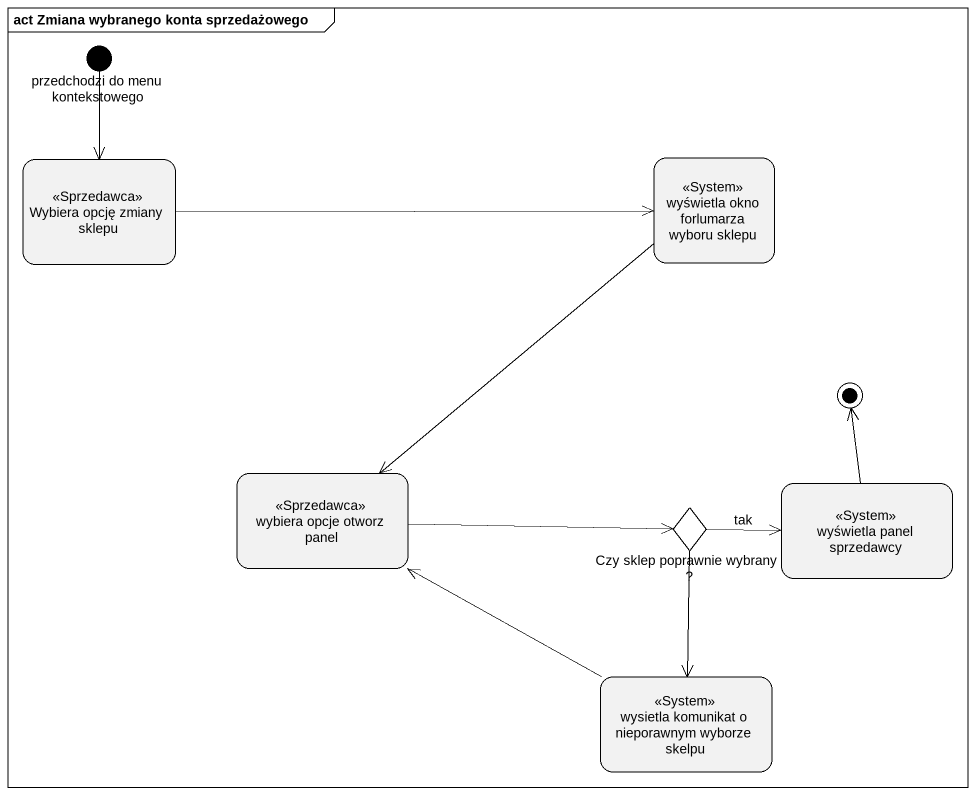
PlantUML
@startuml
mainframe act Zmiana wybranego konta sprzedażowego
hide empty description
state "przedchodzi do menu kontekstowego" as przedchodzi_do_menu <<start>>
state "Wybiera opcję zmiany sklepu" as Wybiera_opcję_zmiany_sklepu <<Sprzedawca>>
state "wyświetla okno forlumarza wyboru sklepu" as wyświetla_okno_forlumarza <<System>>
state "wybiera opcje otworz panel" as wybiera_opcje_otworz_panel <<Sprzedawca>>
state "wyświetla panel sprzedawcy" as wyświetla_panel_sprzedawcy <<System>>
state "Czy sklep poprawnie wybrany ?" as Czy_sklep_poprawnie_wybrany <<choice>>
state "wysietla komunikat o nieporawnym wyborze skelpu" as wysietla_komunikat_o <<System>>
przedchodzi_do_menu --> Wybiera_opcję_zmiany_sklepu
Wybiera_opcję_zmiany_sklepu -right-> wyświetla_okno_forlumarza
wyświetla_okno_forlumarza --> wybiera_opcje_otworz_panel
wybiera_opcje_otworz_panel -right-> Czy_sklep_poprawnie_wybrany
Czy_sklep_poprawnie_wybrany -right-> wyświetla_panel_sprzedawcy : tak
Czy_sklep_poprawnie_wybrany --> wysietla_komunikat_o
wysietla_komunikat_o -left-> wybiera_opcje_otworz_panel
wyświetla_panel_sprzedawcy -up-> [*]
@enduml
